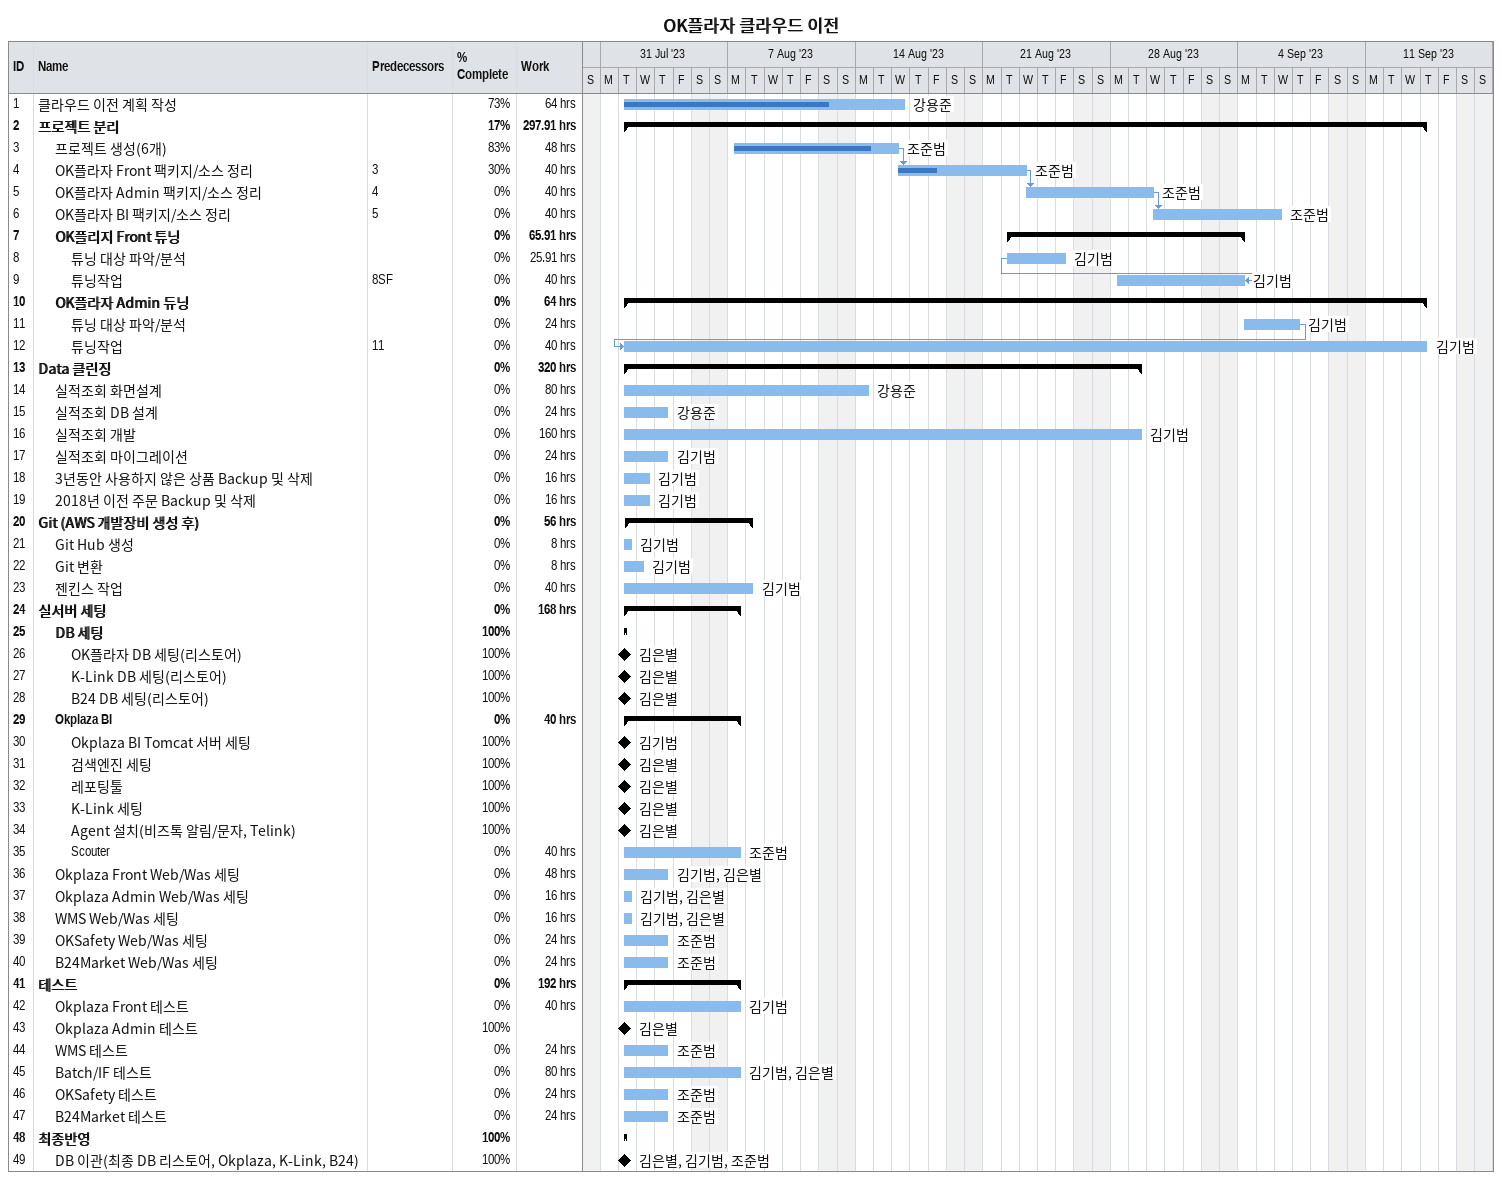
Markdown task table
OK플라자 클라우드 이전

| ID | Level | Task | Start | Finish | Predecessors | Resources | % complete | Work (h) |
|---|---|---|---|---|---|---|---|---|
| 1 | 1 | 클라우드 이전 계획 작성 | 2023-08-01 | 2023-08-16 |  | 강용준 | 73 | 64 |
| 2 | 1 | **프로젝트 분리** | 2023-08-01 | 2023-09-14 |  |  | 17 | 297.91 |
| 3 | 2 | 프로젝트 생성(6개) | 2023-08-07 | 2023-08-16 |  | 조준범 | 83 | 48 |
| 4 | 2 | OK플라자 Front 팩키지/소스 정리 | 2023-08-16 | 2023-08-23 | 3 | 조준범 | 30 | 40 |
| 5 | 2 | OK플라자 Admin 팩키지/소스 정리 | 2023-08-23 | 2023-08-30 | 4 | 조준범 | 0 | 40 |
| 6 | 2 | OK플라자 BI 팩키지/소스 정리 | 2023-08-30 | 2023-09-06 | 5 | 조준범 | 0 | 40 |
| 7 | 2 | **OK플리지 Front 튜닝** | 2023-08-22 | 2023-09-04 |  |  | 0 | 65.91 |
| 8 | 3 | 튜닝 대상 파악/분석 | 2023-08-22 | 2023-08-25 |  | 김기범 | 0 | 25.91 |
| 9 | 3 | 튜닝작업 | 2023-08-28 | 2023-09-04 | 8SF | 김기범 | 0 | 40 |
| 10 | 2 | **OK플라자 Admin 듀닝** | 2023-08-01 | 2023-09-14 |  |  | 0 | 64 |
| 11 | 3 | 튜닝 대상 파악/분석 | 2023-09-04 | 2023-09-07 |  | 김기범 | 0 | 24 |
| 12 | 3 | 튜닝작업 | 2023-08-01 | 2023-09-14 | 11 | 김기범 | 0 | 40 |
| 13 | 1 | **Data 클린징** | 2023-08-01 | 2023-08-29 |  |  | 0 | 320 |
| 14 | 2 | 실적조회 화면설계 | 2023-08-01 | 2023-08-14 |  | 강용준 | 0 | 80 |
| 15 | 2 | 실적조회 DB 설계 | 2023-08-01 | 2023-08-03 |  | 강용준 | 0 | 24 |
| 16 | 2 | 실적조회 개발 | 2023-08-01 | 2023-08-29 |  | 김기범 | 0 | 160 |
| 17 | 2 | 실적조회 마이그레이션 | 2023-08-01 | 2023-08-03 |  | 김기범 | 0 | 24 |
| 18 | 2 | 3년동안 사용하지 않은 상품 Backup 및 삭제 | 2023-08-01 | 2023-08-02 |  | 김기범 | 0 | 16 |
| 19 | 2 | 2018년 이전 주문 Backup 및 삭제 | 2023-08-01 | 2023-08-02 |  | 김기범 | 0 | 16 |
| 20 | 1 | **Git (AWS 개발장비 생성 후)** | 2023-08-01 | 2023-08-08 |  |  | 0 | 56 |
| 21 | 2 | Git Hub 생성 | 2023-08-01 | 2023-08-01 |  | 김기범 | 0 | 8 |
| 22 | 2 | Git 변환 | 2023-08-01 | 2023-08-02 |  | 김기범 | 0 | 8 |
| 23 | 2 | 젠킨스 작업 | 2023-08-01 | 2023-08-08 |  | 김기범 | 0 | 40 |
| 24 | 1 | **실서버 세팅** | 2023-08-01 | 2023-08-07 |  |  | 0 | 168 |
| 25 | 2 | **DB 세팅** | 2023-08-01 | 2023-08-01 |  |  | 100 |  |
| 26 | 3 | OK플라자 DB 세팅(리스토어) (milestone) | 2023-08-01 | 2023-08-01 |  | 김은별 | 100 |  |
| 27 | 3 | K-Link DB 세팅(리스토어) (milestone) | 2023-08-01 | 2023-08-01 |  | 김은별 | 100 |  |
| 28 | 3 | B24 DB 세팅(리스토어) (milestone) | 2023-08-01 | 2023-08-01 |  | 김은별 | 100 |  |
| 29 | 2 | **Okplaza BI** | 2023-08-01 | 2023-08-07 |  |  | 0 | 40 |
| 30 | 3 | Okplaza BI Tomcat 서버 세팅 (milestone) | 2023-08-01 | 2023-08-01 |  | 김기범 | 100 |  |
| 31 | 3 | 검색엔진 세팅 (milestone) | 2023-08-01 | 2023-08-01 |  | 김은별 | 100 |  |
| 32 | 3 | 레포팅툴 (milestone) | 2023-08-01 | 2023-08-01 |  | 김은별 | 100 |  |
| 33 | 3 | K-Link 세팅 (milestone) | 2023-08-01 | 2023-08-01 |  | 김은별 | 100 |  |
| 34 | 3 | Agent 설치(비즈톡 알림/문자, Telink) (milestone) | 2023-08-01 | 2023-08-01 |  | 김은별 | 100 |  |
| 35 | 3 | Scouter | 2023-08-01 | 2023-08-07 |  | 조준범 | 0 | 40 |
| 36 | 2 | Okplaza Front Web/Was 세팅 | 2023-08-01 | 2023-08-03 |  | 김기범, 김은별 | 0 | 48 |
| 37 | 2 | Okplaza Admin Web/Was 세팅 | 2023-08-01 | 2023-08-01 |  | 김기범, 김은별 | 0 | 16 |
| 38 | 2 | WMS Web/Was 세팅 | 2023-08-01 | 2023-08-01 |  | 김기범, 김은별 | 0 | 16 |
| 39 | 2 | OKSafety Web/Was 세팅 | 2023-08-01 | 2023-08-03 |  | 조준범 | 0 | 24 |
| 40 | 2 | B24Market Web/Was 세팅 | 2023-08-01 | 2023-08-03 |  | 조준범 | 0 | 24 |
| 41 | 1 | **테스트** | 2023-08-01 | 2023-08-07 |  |  | 0 | 192 |
| 42 | 2 | Okplaza Front 테스트 | 2023-08-01 | 2023-08-07 |  | 김기범 | 0 | 40 |
| 43 | 2 | Okplaza Admin 테스트 (milestone) | 2023-08-01 | 2023-08-01 |  | 김은별 | 100 |  |
| 44 | 2 | WMS 테스트 | 2023-08-01 | 2023-08-03 |  | 조준범 | 0 | 24 |
| 45 | 2 | Batch/IF 테스트 | 2023-08-01 | 2023-08-07 |  | 김기범, 김은별 | 0 | 80 |
| 46 | 2 | OKSafety 테스트 | 2023-08-01 | 2023-08-03 |  | 조준범 | 0 | 24 |
| 47 | 2 | B24Market 테스트 | 2023-08-01 | 2023-08-03 |  | 조준범 | 0 | 24 |
| 48 | 1 | **최종반영** | 2023-08-01 | 2023-08-01 |  |  | 100 |  |
| 49 | 2 | DB 이관(최종 DB 리스토어, Okplaza, K-Link, B24) (milestone) | 2023-08-01 | 2023-08-01 |  | 김은별, 김기범, 조준범 | 100 |  |
